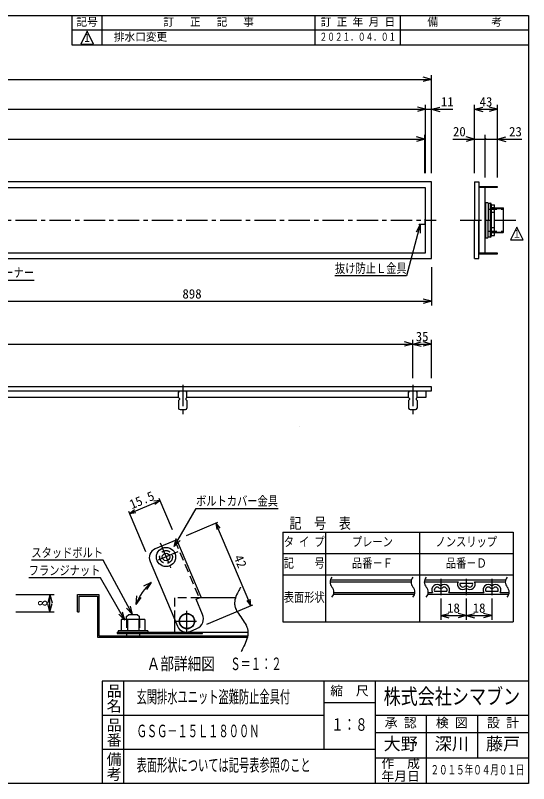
# Model space of a CAD drawing. Units: millimetres, scale not verified, with parts at other scales. Extents: x -1092 to 1092, y -744 to 696.
# Drawn here: x 129 to 1092, y -744 to 696 of the extents above; entities that cross this region are included whole.
import ezdxf
from ezdxf.enums import TextEntityAlignment as Align

# ---------------------------------------------------------------- set-up
doc = ezdxf.new("R2010")
doc.units = ezdxf.units.MM
doc.header["$LTSCALE"] = 8
doc.linetypes.add('CHAIN1', pattern=[8, 5, -1, 1, -1])
doc.linetypes.add('DASHED2', pattern=[3, 2, -1])
for name, color, linetype in [('0-0_計極細', 2, 'Continuous'), ('0-1_計細線', 3, 'Continuous'), ('0-5_寸法線', 7, 'Continuous'), ('0-7_枠細線', 5, 'Continuous'), ('0-8_枠中線', 5, 'Continuous'), ('1-2_極細2', 2, 'Continuous'), ('1-3_細線2', 4, 'Continuous'), ('1-5_寸法2', 7, 'Continuous')]:
    doc.layers.add(name, color=color, linetype=linetype)
doc.styles.add('@ＭＳ ゴシック', font='')
doc.styles.add('ＭＳ ゴシック', font='')
doc.styles.get('@ＭＳ ゴシック').set_extended_font_data('@MS Gothic')
doc.styles.get('ＭＳ ゴシック').set_extended_font_data('MS Gothic')

msp = doc.modelspace()

# ---------------------------------------------------------------- hatches: boundary and pattern name
at = {"layer": '0-5_寸法線'}
msp.add_hatch(color=256, dxfattribs=at).paths.add_polyline_path([(1012.927, 464, 1), (1008.127, 464, 1)])

# ---------------------------------------------------------------- linework, layer by layer
at = {"layer": '0-0_計極細'}
for p, q in [((1000.527, 373.7), (1000.527, 374.9)), ((1010.527, 373.7), (1010.527, 374.9)), ((1012.527, 373.7), (1012.527, 374.9)), ((1014.527, 373.7), (1014.527, 374.9)), ((1016.527, 373.7), (1016.527, 374.9)), ((1030.527, 373.7), (1030.527, 374.9)), ((1011.328, 345.2), (1011.328, 278.8)), ((1027.728, 335.5), (1020.228, 335.5)), ((1020.228, 335.5), (1021.228, 334.5)), ((1026.728, 334.5), (1021.228, 334.5)), ((1027.728, 335.5), (1026.728, 334.5)), ((1027.728, 334.2), (1045.028, 334.2)), ((1044.028, 335.2), (1044.028, 288.8)), ((888.809, 303.75), (888.809, 304.75)), ((1020.228, 288.5), (1021.228, 289.5)), ((1027.728, 288.5), (1020.228, 288.5)), ((1026.728, 289.5), (1021.228, 289.5)), ((1027.728, 288.5), (1026.728, 289.5)), ((1027.728, 289.8), (1045.028, 289.8)), ((1000.527, 249.1), (1000.527, 250.3)), ((1010.527, 249.1), (1010.527, 250.3)), ((1012.527, 249.1), (1012.527, 250.3)), ((1014.527, 249.1), (1014.527, 250.3)), ((1016.527, 249.1), (1016.527, 250.3)), ((1030.527, 249.1), (1030.527, 250.3))]:
    msp.add_line(p, q, dxfattribs=at)
at = {"layer": '0-0_計極細', "linetype": 'DASHED2'}
for p, q in [((1016.228, 332.5), (1045.028, 332.5)), ((1016.228, 291.5), (1045.028, 291.5))]:
    msp.add_line(p, q, dxfattribs=at)
at = {"layer": '0-0_計極細', "linetype": 'CHAIN1'}
for p, q in [((-894.363, 312), (918.666, 312)), ((963.881, 312), (1075.701, 312)), ((443.309, 3.641), (443.309, -51.629)), ((874.809, 3.641), (874.809, -51.629))]:
    msp.add_line(p, q, dxfattribs=at)
at = {"layer": '0-1_計細線'}
for p, q in [((990.528, 384), (990.528, 312)), ((1011.328, 345.2), (1014.728, 345.2)), ((1016.228, 343.7), (1016.228, 312)), ((1020.228, 343.5), (1016.228, 343.5)), ((1020.228, 280.3), (1020.228, 343.7)), ((1022.028, 341.9), (1022.028, 282.1)), ((1022.028, 340.75), (1027.728, 340.75)), ((1027.728, 283.25), (1027.728, 340.75)), ((1027.728, 335.2), (1044.028, 335.2)), ((1045.028, 334.2), (1044.028, 335.2)), ((1045.028, 289.8), (1045.028, 334.2)), ((1027.728, 326.375), (1022.028, 326.375)), ((897.809, 303.75), (886.809, 303.75)), ((897.809, 313.75), (898.809, 313.75)), ((897.809, 304.75), (897.809, 313.75)), ((990.528, 240), (990.528, 312)), ((998.528, 240), (998.528, 312)), ((1016.228, 280.3), (1016.228, 312)), ((1027.728, 297.625), (1022.028, 297.625)), ((1027.728, 288.8), (1044.028, 288.8)), ((1045.028, 289.8), (1044.028, 288.8)), ((1011.328, 278.8), (1014.728, 278.8)), ((1020.228, 280.5), (1016.228, 280.5)), ((1022.028, 283.25), (1027.728, 283.25)), ((990.528, 240), (998.528, 240)), ((437.309, -8), (435.309, -10)), ((435.309, -20), (435.309, -10)), ((451.309, -10), (449.309, -8)), ((451.309, -20), (451.309, -10)), ((868.809, -8), (866.809, -10)), ((866.809, -20), (866.809, -10)), ((882.809, -10), (880.809, -8)), ((882.809, -20), (882.809, -10)), ((899.509, -8), (899.509, -20)), ((435.309, -20), (19.809, -20)), ((435.309, -20), (437.309, -22)), ((437.309, -24), (435.309, -26)), ((435.309, -26), (435.309, -40)), ((437.309, -22), (437.309, -24)), ((451.309, -20), (449.309, -22)), ((449.309, -22), (449.309, -24)), ((449.309, -24), (451.309, -26)), ((866.809, -20), (451.309, -20)), ((451.309, -26), (451.309, -40)), ((866.809, -20), (868.809, -22)), ((868.809, -24), (866.809, -26)), ((866.809, -26), (866.809, -40)), ((868.809, -22), (868.809, -24)), ((882.809, -20), (880.809, -22)), ((880.809, -22), (880.809, -24)), ((880.809, -24), (882.809, -26)), ((899.509, -20), (882.809, -20)), ((882.809, -26), (882.809, -40)), ((438.309, -43), (448.309, -43)), ((869.809, -43), (879.809, -43)), ((662.761, -74.789), (662.761, -74.787))]:
    msp.add_line(p, q, dxfattribs=at)
for points in [[(909.809, 240), (909.809, 384), (-886.191, 384), (-886.191, 240)], [(998.527, 374.9), (998.527, 373.7), (1033.527, 373.7), (1033.527, 374.9)], [(-875.191, 373), (-875.191, 251), (898.809, 251), (898.809, 373)], [(998.528, 373.7), (998.528, 250.3), (1010.527, 250.3), (1010.527, 373.7)], [(998.527, 250.3), (998.527, 249.1), (1033.527, 249.1), (1033.527, 250.3)], [(-886.191, 0), (-886.191, -8), (909.809, -8), (909.809, 0)]]:
    msp.add_lwpolyline(points, close=True, dxfattribs=at)
for points in [[(990.528, 384), (998.528, 384), (998.528, 312)], [(886.809, 303.75), (886.809, 304.75), (897.809, 304.75)]]:
    msp.add_lwpolyline(points, dxfattribs=at)
for centre, radius, start, end in [((1011.328, 346), 0.8, 180, 270), ((1014.728, 343.7), 1.5, 0, 90), ((1020.228, 341.9), 1.8, 0, 90), ((897.809, 304.75), 1, 270, 360), ((1011.328, 278), 0.8, 90, 180), ((1014.728, 280.3), 1.5, 270, 360), ((1020.228, 282.1), 1.8, 270, 360), ((438.309, -40), 3, 180, 270), ((448.309, -40), 3, 270, 360), ((869.809, -40), 3, 180, 270), ((879.809, -40), 3, 270, 360)]:
    msp.add_arc(centre, radius, start, end, dxfattribs=at)
at = {"layer": '0-5_寸法線'}
for p, q in [((-886.191, 576), (909.809, 576)), ((909.809, 576), (894.354, 580.141)), ((909.809, 576), (894.354, 571.859)), ((909.809, 400), (909.809, 584)), ((-875.191, 520), (898.809, 520)), ((898.809, 520), (883.354, 524.141)), ((898.809, 520), (883.354, 515.859)), ((898.809, 400), (898.809, 528)), ((898.809, 520), (949.809, 520)), ((909.809, 400), (909.809, 528)), ((909.809, 520), (925.264, 524.141)), ((909.809, 520), (925.264, 515.859)), ((990.528, 399.999), (990.528, 528)), ((990.528, 520), (1005.982, 524.141)), ((990.528, 520), (1005.982, 515.859)), ((990.528, 520), (1033.527, 520)), ((1033.527, 520), (1018.073, 524.141)), ((1033.527, 520), (1018.073, 515.859)), ((1033.527, 392.899), (1033.527, 528)), ((-873.691, 464), (897.309, 464)), ((897.309, 464), (881.854, 468.141)), ((897.309, 464), (881.854, 459.859)), ((897.309, 400), (897.309, 472)), ((950.09, 464), (1010.527, 464)), ((990.528, 464), (975.073, 468.141)), ((990.528, 464), (975.073, 459.859)), ((990.528, 400), (990.528, 472)), ((1010.527, 391.9), (1010.527, 472)), ((1010.527, 464), (1079.327, 464)), ((1033.527, 391.9), (1033.527, 472)), ((1033.527, 464), (1048.982, 468.141)), ((1033.527, 464), (1048.982, 459.859)), ((888.809, 303.75), (880.822, 289.886)), ((888.809, 303.75), (888.824, 287.75)), ((909.809, 224), (909.809, 152)), ((11.809, 160), (909.809, 160)), ((909.809, 160), (894.354, 164.141)), ((909.809, 160), (894.354, 155.859)), ((874.809, 16), (874.809, 88)), ((909.809, 16), (909.809, 88)), ((-851.191, 80), (874.809, 80)), ((874.809, 80), (859.354, 84.141)), ((874.809, 80), (859.354, 75.859)), ((874.809, 80), (890.264, 84.141)), ((874.809, 80), (890.264, 75.859)), ((874.809, 80), (909.809, 80)), ((909.809, 80), (894.354, 84.141)), ((909.809, 80), (894.354, 75.859))]:
    msp.add_line(p, q, dxfattribs=at)
for points in [[(888.809, 303.75), (863.244, 207.98), (728.844, 207.98)], [(22.658, 299.539), (49.281, 199.806), (164.481, 199.806)]]:
    msp.add_lwpolyline(points, dxfattribs=at)
at = {"layer": '0-7_枠細線'}
for p, q in [((236, 640), (236, 696)), ((292, 640), (292, 696)), ((692, 640), (692, 696)), ((852, 640), (852, 696)), ((1092, 668), (236, 668)), ((264, 666.308), (252, 642.308)), ((276, 642.308), (264, 666.308)), ((1092, 640), (236, 640)), ((252, 642.308), (276, 642.308)), ((1069.965, 299.169), (1057.965, 275.169)), ((1081.965, 275.169), (1069.965, 299.169)), ((1057.965, 275.169), (1081.965, 275.169)), ((631.101, -272.574), (1063.101, -272.574)), ((631.101, -272.574), (631.101, -440.574)), ((711.101, -272.574), (711.101, -440.574)), ((887.101, -272.574), (887.101, -440.574)), ((1063.101, -272.574), (1063.101, -440.574)), ((631.101, -312.574), (1063.101, -312.574)), ((631.101, -352.574), (1063.101, -352.574)), ((719.622, -365.503), (871.431, -365.503)), ((720.208, -362.303), (872.017, -362.303)), ((896.423, -365.503), (959.722, -365.503)), ((897.009, -362.303), (1048.818, -362.303)), ((963.546, -368.17), (986.656, -368.17)), ((990.479, -365.503), (1048.232, -365.503)), ((726.771, -385.77), (878.58, -385.77)), ((903.571, -385.77), (911.722, -385.77)), ((915.546, -383.103), (938.656, -383.103)), ((942.479, -385.77), (1007.722, -385.77)), ((1011.546, -383.103), (1034.656, -383.103)), ((1038.479, -385.77), (1055.38, -385.77)), ((726.185, -388.97), (877.994, -388.97)), ((902.985, -388.97), (1054.794, -388.97)), ((927.101, -396.97), (927.101, -436.97)), ((975.101, -396.97), (975.101, -436.97)), ((1023.101, -396.97), (1023.101, -436.97)), ((927.101, -428.97), (942.556, -424.829)), ((927.101, -428.97), (942.556, -433.111)), ((927.101, -428.97), (975.101, -428.97)), ((975.101, -428.97), (959.646, -424.829)), ((975.101, -428.97), (959.646, -433.111)), ((975.101, -428.97), (990.556, -424.829)), ((975.101, -428.97), (990.556, -433.111)), ((975.101, -428.97), (1023.101, -428.97)), ((1023.101, -428.97), (1007.646, -424.829)), ((1023.101, -428.97), (1007.646, -433.111)), ((631.101, -440.574), (1063.101, -440.574)), ((332, -552), (332, -744)), ((708, -552), (708, -680)), ((804, -552), (804, -744)), ((708, -592), (804, -592)), ((708, -616), (292, -616)), ((1092, -616), (804, -616)), ((900, -616), (900, -744)), ((996, -616), (996, -696)), ((804, -648), (1092, -648)), ((804, -680), (292, -680)), ((1092, -696), (804, -696))]:
    msp.add_line(p, q, dxfattribs=at)
at = {"layer": '0-7_枠細線', "linetype": 'CHAIN1'}
for p, q in [((927.101, -360.063), (927.101, -391.02)), ((975.101, -360.063), (975.101, -391.02)), ((1023.101, -360.063), (1023.101, -391.02))]:
    msp.add_line(p, q, dxfattribs=at)
at = {"layer": '0-7_枠細線'}
for centre, radius, start, end in [((733.34, -366.362), 13.745, 137.56163, 222.43837), ((885.149, -366.362), 13.745, 137.56163, 222.43837), ((910.141, -366.362), 13.745, 137.56163, 222.43837), ((1061.949, -366.362), 13.745, 137.56163, 222.43837), ((920.434, -380.97), 9.947, 51.31781, 208.85363), ((927.101, -372.643), 0.72, 231.31781, 308.68219), ((933.768, -380.97), 9.947, 331.14637, 128.68219), ((968.434, -370.303), 9.947, 151.14637, 308.68219), ((968.434, -370.303), 5.333, 156.42182, 308.68219), ((975.101, -378.63), 5.333, 51.31781, 128.68219), ((981.768, -370.303), 9.947, 231.31781, 28.85363), ((981.768, -370.303), 5.333, 231.31781, 23.57818), ((1016.434, -380.97), 9.947, 51.31781, 208.85363), ((1023.101, -372.643), 0.72, 231.31781, 308.68219), ((1029.768, -380.97), 9.947, 331.14637, 128.68219), ((713.053, -384.911), 13.745, 317.56163, 42.43837), ((864.862, -384.911), 13.745, 317.56163, 42.43837), ((889.854, -384.911), 13.745, 317.56163, 42.43837), ((920.434, -380.97), 5.333, 51.31781, 203.57818), ((927.101, -372.643), 5.333, 231.31781, 308.68219), ((933.768, -380.97), 5.333, 336.42182, 128.68219), ((975.101, -378.63), 0.72, 51.31781, 128.68219), ((1016.434, -380.97), 5.333, 51.31781, 203.57818), ((1023.101, -372.643), 5.333, 231.31781, 308.68219), ((1029.768, -380.97), 5.333, 336.42182, 128.68219), ((1041.662, -384.911), 13.745, 317.56163, 42.43837)]:
    msp.add_arc(centre, radius, start, end, dxfattribs=at)
at = {"layer": '0-8_枠中線'}
msp.add_lwpolyline([(-1092, -744), (-1092, 696), (1092, 696), (1092, -744)], close=True, dxfattribs=at)
msp.add_lwpolyline([(1092, -552), (292, -552), (292, -744)], dxfattribs=at)
at = {"layer": '1-2_極細2'}
for p, q in [((427.11, -299.738), (431.251, -284.283)), ((427.11, -299.738), (438.424, -288.424)), ((246.177, -389.697), (286.177, -389.697)), ((246.177, -421.697), (246.177, -389.697)), ((248.977, -392.497), (283.377, -392.497)), ((248.977, -421.697), (248.977, -392.497)), ((283.377, -392.497), (283.377, -469.697)), ((286.177, -389.697), (286.177, -466.897)), ((542.348, -395.697), (474.468, -395.697)), ((246.177, -421.697), (248.977, -421.697)), ((339.492, -436.097), (339.492, -457.697)), ((360.863, -436.097), (360.863, -457.697)), ((428.125, -436.335), (428.125, -460.097)), ((320.125, -460.097), (320.125, -462.897)), ((320.125, -460.097), (480.125, -460.097)), ((322.177, -460.097), (378.177, -460.097)), ((428.125, -460.097), (565.63, -460.097)), ((480.125, -462.897), (480.125, -460.097)), ((283.377, -469.697), (564.527, -469.697)), ((286.177, -466.897), (565.085, -466.897)), ((320.125, -462.897), (480.125, -462.897))]:
    msp.add_line(p, q, dxfattribs=at)
at = {"layer": '1-2_極細2', "linetype": 'CHAIN1'}
for p, q in [((400.878, -292.806), (420.712, -339.532)), ((434.16, -309.82), (392.967, -327.305)), ((451.185, -459.477), (451.185, -420.06)), ((430.945, -439.474), (469.255, -439.474))]:
    msp.add_line(p, q, dxfattribs=at)
at = {"layer": '1-2_極細2', "linetype": 'DASHED2'}
for p, q in [((428.336, -288.392), (473.973, -395.907)), ((474.468, -395.697), (428.125, -395.697)), ((428.125, -395.697), (428.125, -436.335))]:
    msp.add_line(p, q, dxfattribs=at)
at = {"layer": '1-2_極細2'}
for points in [[(551.877, -375.937), (551.732, -376.193), (551.302, -376.952), (550.601, -378.194), (549.654, -379.885), (548.502, -381.98), (547.203, -384.422), (545.831, -387.146), (544.473, -390.079), (543.221, -393.141), (542.158, -396.252), (541.351, -399.326), (540.834, -402.282), (540.608, -405.037), (540.636, -407.515), (540.848, -409.647), (541.155, -411.372), (541.461, -412.642), (541.683, -413.418), (541.764, -413.68), (541.847, -413.941), (542.114, -414.719), (542.607, -415.994), (543.379, -417.733), (544.483, -419.892), (545.943, -422.417), (547.75, -425.242), (549.846, -428.295), (552.133, -431.497), (554.483, -434.763), (556.759, -438.005), (558.835, -441.134), (560.614, -444.063), (562.042, -446.707), (563.113, -448.989), (563.855, -450.841), (564.323, -452.207), (564.574, -453.043), (564.653, -453.325), (564.728, -453.607)], [(564.728, -453.607), (564.933, -454.447), (565.21, -455.824), (565.475, -457.707), (565.631, -460.048), (565.588, -462.79), (565.277, -465.862), (564.662, -469.184), (563.746, -472.664), (562.567, -476.208), (561.196, -479.717), (559.72, -483.091), (558.235, -486.235), (556.833, -489.061), (555.592, -491.488), (554.572, -493.45), (553.818, -494.891), (553.355, -495.771), (553.2, -496.068)]]:
    msp.add_lwpolyline(points, dxfattribs=at)
at = {"layer": '1-2_極細2', "linetype": 'DASHED2'}
msp.add_circle((412.078, -319.192), 12, dxfattribs=at)
at = {"layer": '1-2_極細2'}
msp.add_circle((451.185, -439.474), 13.8, dxfattribs=at)
at = {"layer": '1-3_細線2'}
for p, q in [((432.018, -286.829), (391.516, -304.021)), ((477.655, -394.344), (432.018, -286.829)), ((381.98, -327.623), (433.556, -449.13)), ((468.45, -398.251), (477.655, -394.344)), ((480.641, -426.971), (468.45, -398.251)), ((358.177, -426.897), (362.177, -430.897)), ((362.177, -436.097), (362.177, -430.897)), ((372.277, -436.097), (328.077, -436.097)), ((328.077, -436.097), (328.077, -457.697)), ((372.277, -436.097), (372.277, -457.697)), ((378.177, -457.697), (322.177, -457.697)), ((322.177, -457.697), (322.177, -460.097)), ((378.177, -457.697), (378.177, -460.097)), ((457.159, -458.666), (470.046, -453.195)), ((338.177, -462.897), (338.177, -466.897)), ((362.177, -462.897), (362.177, -466.897))]:
    msp.add_line(p, q, dxfattribs=at)
at = {"layer": '1-3_細線2', "linetype": 'DASHED2'}
for p, q in [((338.177, -436.097), (338.177, -462.897)), ((362.177, -436.097), (362.177, -462.897))]:
    msp.add_line(p, q, dxfattribs=at)
at = {"layer": '1-3_細線2'}
msp.add_lwpolyline([(338.177, -436.097), (338.177, -430.897), (342.177, -426.897), (358.177, -426.897)], dxfattribs=at)
for centre, radius in [((412.078, -319.192), 18), ((412.078, -319.192), 7), ((451.185, -439.474), 14.4)]:
    msp.add_circle(centre, radius, dxfattribs=at)
for centre, radius, start, end in [((398.549, -320.59), 18, 113, 203), ((462.231, -434.785), 20, 293, 23), ((450.125, -442.097), 18, 203, 293)]:
    msp.add_arc(centre, radius, start, end, dxfattribs=at)
at = {"layer": '1-5_寸法2'}
for p, q in [((343.688, -237.414), (400.76, -213.188)), ((400.76, -213.188), (388.876, -214.858)), ((400.76, -213.188), (391.303, -220.576)), ((424.203, -268.419), (399.197, -209.506)), ((343.688, -237.414), (353.144, -230.026)), ((374.165, -309.213), (342.125, -233.732)), ((343.688, -237.414), (355.571, -235.744)), ((450.428, -279.014), (509.34, -254.007)), ((505.658, -255.57), (513.046, -265.026)), ((505.658, -255.57), (507.328, -267.453)), ((571.301, -410.215), (505.658, -255.57)), ((427.11, -299.738), (431.251, -284.283)), ((427.11, -299.738), (438.424, -288.424)), ((384.314, -366.696), (369.948, -373.739)), ((384.314, -366.696), (375.394, -379.978)), ((130.425, -389.697), (202.425, -389.697)), ((194.425, -389.697), (190.283, -405.151)), ((194.425, -389.697), (198.566, -405.151)), ((194.425, -421.697), (194.425, -389.697)), ((355.963, -408.187), (357.303, -392.244)), ((355.963, -408.187), (365.096, -395.05)), ((571.301, -410.215), (563.913, -400.759)), ((571.301, -410.215), (569.631, -398.332)), ((194.425, -421.697), (190.283, -406.242)), ((194.425, -421.697), (198.566, -406.242)), ((348.878, -426.897), (337.89, -415.266)), ((348.878, -426.897), (345.177, -411.33)), ((488.456, -445.381), (574.983, -408.652)), ((130.425, -421.697), (202.425, -421.697)), ((334.816, -437.778), (323.502, -426.464)), ((334.816, -437.778), (330.674, -422.323))]:
    msp.add_line(p, q, dxfattribs=at)
for points in [[(427.11, -299.738), (468.406, -228.212), (622.006, -228.212)], [(348.878, -426.897), (293.874, -325.049), (159.474, -325.049)], [(334.816, -437.778), (288.997, -358.418), (154.597, -358.418)]]:
    msp.add_lwpolyline(points, dxfattribs=at)
msp.add_arc((450.125, -442.097), 100.082, 131.11509, 160.19528, dxfattribs=at)

# ---------------------------------------------------------------- texts
at = {"layer": '0-5_寸法線', "style": 'ＭＳ ゴシック'}
for s, p in [('11', (927.556, 520)), ('43', (1000.028, 520)), ('20', (950.09, 464)), ('23', (1055.327, 464)), ('898', (442.809, 160)), ('35', (880.309, 80))]:
    msp.add_text(s, height=17.6, dxfattribs=at).set_placement(p, align=Align.BOTTOM_LEFT)
at = {"layer": '0-5_寸法線', "style": 'ＭＳ ゴシック', "width": 0.8}
for s, p in [('抜け防止Ｌ金具', (728.844, 207.98)), ('ストレーナー', (49.281, 199.806))]:
    msp.add_text(s, height=17.6, dxfattribs=at).set_placement(p, align=Align.BOTTOM_LEFT)
at = {"layer": '0-7_枠細線', "style": 'ＭＳ ゴシック'}
for s, height, p in [('記号', 14.66, (244, 672)), ('訂\u3000 正\u3000 記\u3000 事', 14.66, (407, 672)), ('訂 正 年 月 日', 14.66, (702, 672)), ('備\u3000\u3000\u3000\u3000\u3000考', 14.66, (902, 672)), ('排水口変更', 14.66, (314.161, 644)), ('18', 17.6, (939.101, -428.97)), ('18', 17.6, (987.101, -428.97)), ('縮\u3000尺', 17.6, (720, -584)), ('検 図', 17.6, (918, -644)), ('設 計', 17.6, (1014, -644)), ('承 認', 17.6, (822, -644)), ('大野', 23.46, (820, -688)), ('深川', 23.46, (916, -688)), ('藤戸', 23.46, (1012, -688)), ('作\u3000成', 17.6, (816, -720)), ('年月日', 17.6, (816, -744))]:
    msp.add_text(s, height=height, dxfattribs=at).set_placement(p, align=Align.BOTTOM_LEFT)
for s, height, width, p in [('２０２１．０４．０１', 14.66, 0.7, (700, 644)), ('１', 14.66, 0.8, (255.784, 641.817)), ('１', 14.66, 0.8, (1061.749, 274.678)), ('タ イ プ', 17.6, 0.8, (632.701, -304.574)), ('プレーン', 17.6, 0.8, (760.701, -304.574)), ('ノンスリップ', 17.6, 0.8, (917.501, -304.574)), ('記\u3000\u3000号', 17.6, 0.8, (632.701, -344.574)), ('品番－Ｆ', 17.6, 0.8, (760.701, -344.574)), ('品番－Ｄ', 17.6, 0.8, (936.701, -344.574)), ('表面形状', 17.6, 0.8, (632.701, -408.574)), ('Ａ部詳細図', 23.46, 0.8, (375.735, -538.241)), ('Ｓ＝１：２', 23.46, 0.6, (532.693, -538.241)), ('株式会社シマブン', 29.33, 0.8, (820, -604)), ('玄関排水ユニット盗難防止金具付', 23.46, 0.6, (356.8, -600)), ('ＧＳＧ－１５Ｌ１８００Ｎ', 23.46, 0.6, (356.8, -664)), ('１：８', 23.46, 0.7, (722.4, -652)), ('表面形状については記号表参照のこと', 23.46, 0.6, (356.8, -728)), ('２０１５年０４月０１日', 17.6, 0.65, (908, -732))]:
    msp.add_text(s, height=height, dxfattribs=dict(at, width=width)).set_placement(p, align=Align.BOTTOM_LEFT)
at = {"layer": '0-7_枠細線', "style": '@ＭＳ ゴシック'}
for s, p in [('品名', (298, -556)), ('品番', (298, -620)), ('備考', (298, -684))]:
    msp.add_text(s, height=20.53, rotation=270, dxfattribs=at).set_placement(p, align=Align.BOTTOM_LEFT)
at = {"layer": '0-7_枠細線', "insert": (643.54, -268.574), "char_height": 20.53, "attachment_point": 7, "style": 'ＭＳ ゴシック'}
msp.add_mtext('\\T2.07;\\W0.8;記号表', dxfattribs=at)
at = {"layer": '1-5_寸法2', "style": 'ＭＳ ゴシック'}
for s, rotation, p in [('15.5', 23, (350.132, -234.678)), ('42', 293, (533.791, -321.847)), ('8', 90, (194.425, -411.697))]:
    msp.add_text(s, height=17.6, rotation=rotation, dxfattribs=at).set_placement(p, align=Align.BOTTOM_LEFT)
at = {"layer": '1-5_寸法2', "style": 'ＭＳ ゴシック', "width": 0.8}
for s, p in [('ボルトカバー金具', (468.406, -228.212)), ('スタッドボルト', (159.474, -325.049)), ('フランジナット', (154.597, -358.418))]:
    msp.add_text(s, height=17.6, dxfattribs=at).set_placement(p, align=Align.BOTTOM_LEFT)

doc.saveas('drawing.dxf')
